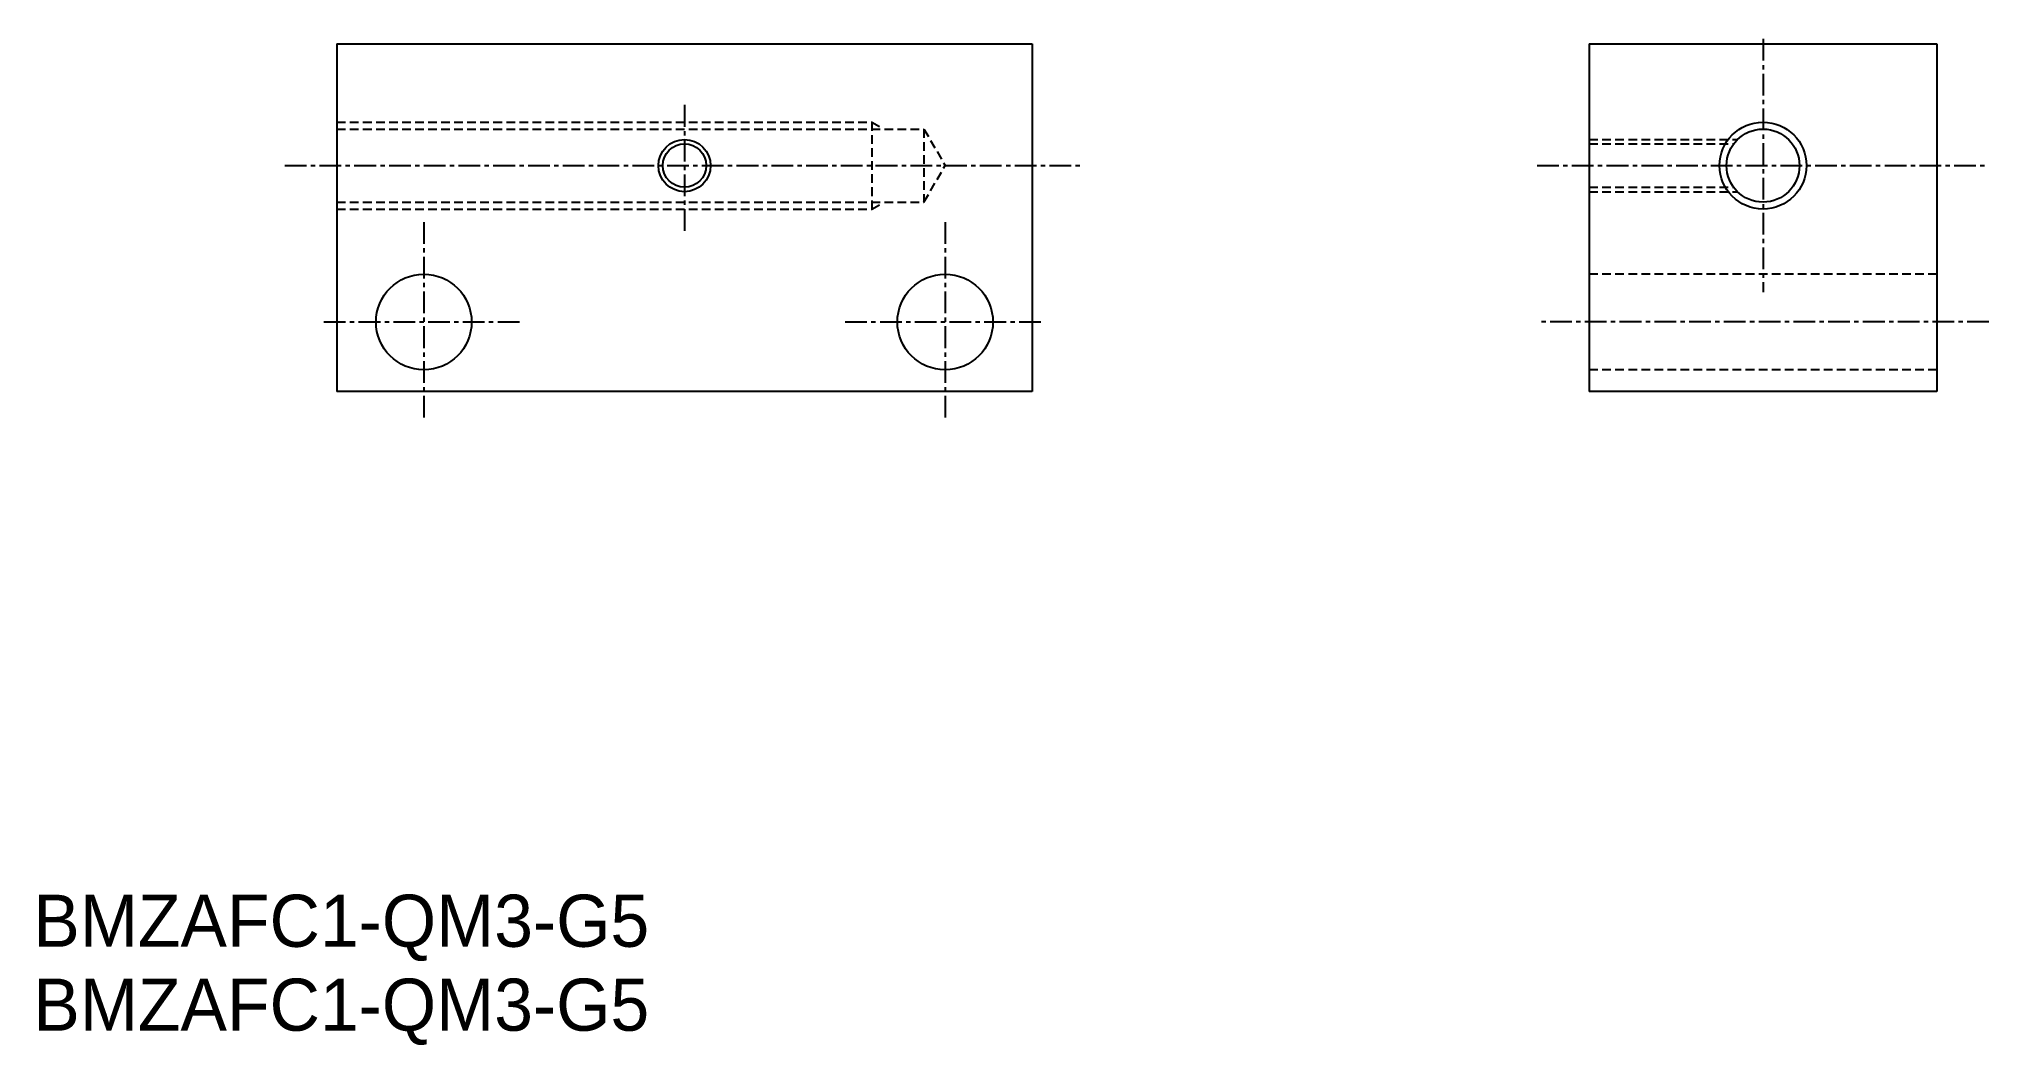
# Model space of a CAD drawing. Extents: x 584 to 696, y 172 to 230.
import ezdxf

# ---------------------------------------------------------------- set-up
doc = ezdxf.new("R2010")
doc.units = 0
doc.linetypes.add('CENTER', pattern=[2, 1.25, -0.25, 0.25, -0.25])
doc.linetypes.add('DASHED', pattern=[0.75, 0.5, -0.25])
doc.layers.get('0').update_dxf_attribs({"linetype": 'CONTINUOUS'})
doc.layers.add('CENTER', color=1, linetype='CENTER')

msp = doc.modelspace()

# ---------------------------------------------------------------- linework, layer by layer
at = {"color": 7, "linetype": 'CONTINUOUS'}
for p, q in [((601.16, 229.42), (641.16, 229.42)), ((601.16, 229.42), (601.16, 209.42)), ((641.16, 229.42), (641.16, 209.42)), ((673.22, 229.42), (673.22, 209.42)), ((673.22, 229.42), (693.22, 229.42)), ((693.22, 229.42), (693.22, 209.42)), ((641.16, 209.42), (601.16, 209.42)), ((693.22, 209.42), (673.22, 209.42))]:
    msp.add_line(p, q, dxfattribs=at)
at = {"color": 3, "linetype": 'DASHED'}
for p, q in [((601.16, 224.92), (631.94, 224.92)), ((601.16, 224.52), (634.94, 224.52)), ((631.94, 224.92), (631.94, 219.92)), ((631.94, 224.92), (632.55, 224.57)), ((634.94, 224.52), (634.94, 220.32)), ((634.94, 224.52), (636.16, 222.42)), ((673.22, 223.92), (681.75, 223.92)), ((673.22, 223.67), (681.54, 223.67)), ((634.94, 220.32), (636.16, 222.42)), ((673.22, 221.17), (681.54, 221.17)), ((601.16, 220.32), (634.94, 220.32)), ((601.16, 219.92), (631.94, 219.92)), ((631.94, 219.92), (632.55, 220.27)), ((673.22, 220.92), (681.75, 220.92)), ((693.22, 216.17), (673.22, 216.17)), ((693.22, 210.67), (673.22, 210.67))]:
    msp.add_line(p, q, dxfattribs=at)
at = {"color": 3, "linetype": 'CONTINUOUS'}
for centre, radius in [((683.22, 222.42), 2.5), ((621.16, 222.42), 1.5)]:
    msp.add_circle(centre, radius, dxfattribs=at)
at = {"color": 7, "linetype": 'CONTINUOUS'}
for centre, radius in [((683.22, 222.42), 2.1), ((621.16, 222.42), 1.25), ((606.16, 213.42), 2.75), ((636.16, 213.42), 2.75)]:
    msp.add_circle(centre, radius, dxfattribs=at)
at = {"layer": 'CENTER', "color": 1, "linetype": 'CENTER'}
for p, q in [((683.22, 229.71), (683.22, 215.14)), ((621.16, 225.91), (621.16, 218.6)), ((598.16, 222.42), (644.16, 222.42)), ((670.22, 222.42), (696.22, 222.42)), ((606.16, 219.17), (606.16, 207.67)), ((636.16, 219.17), (636.16, 207.67)), ((600.41, 213.42), (611.91, 213.42)), ((630.41, 213.42), (641.91, 213.42)), ((696.22, 213.42), (670.22, 213.42))]:
    msp.add_line(p, q, dxfattribs=at)

# ---------------------------------------------------------------- texts
at = {"color": 7, "linetype": 'CONTINUOUS'}
for p in [(583.69, 177.46), (583.69, 172.63)]:
    msp.add_text('BMZAFC1-QM3-G5', height=3, dxfattribs=at).set_placement(p)

doc.saveas('drawing.dxf')
